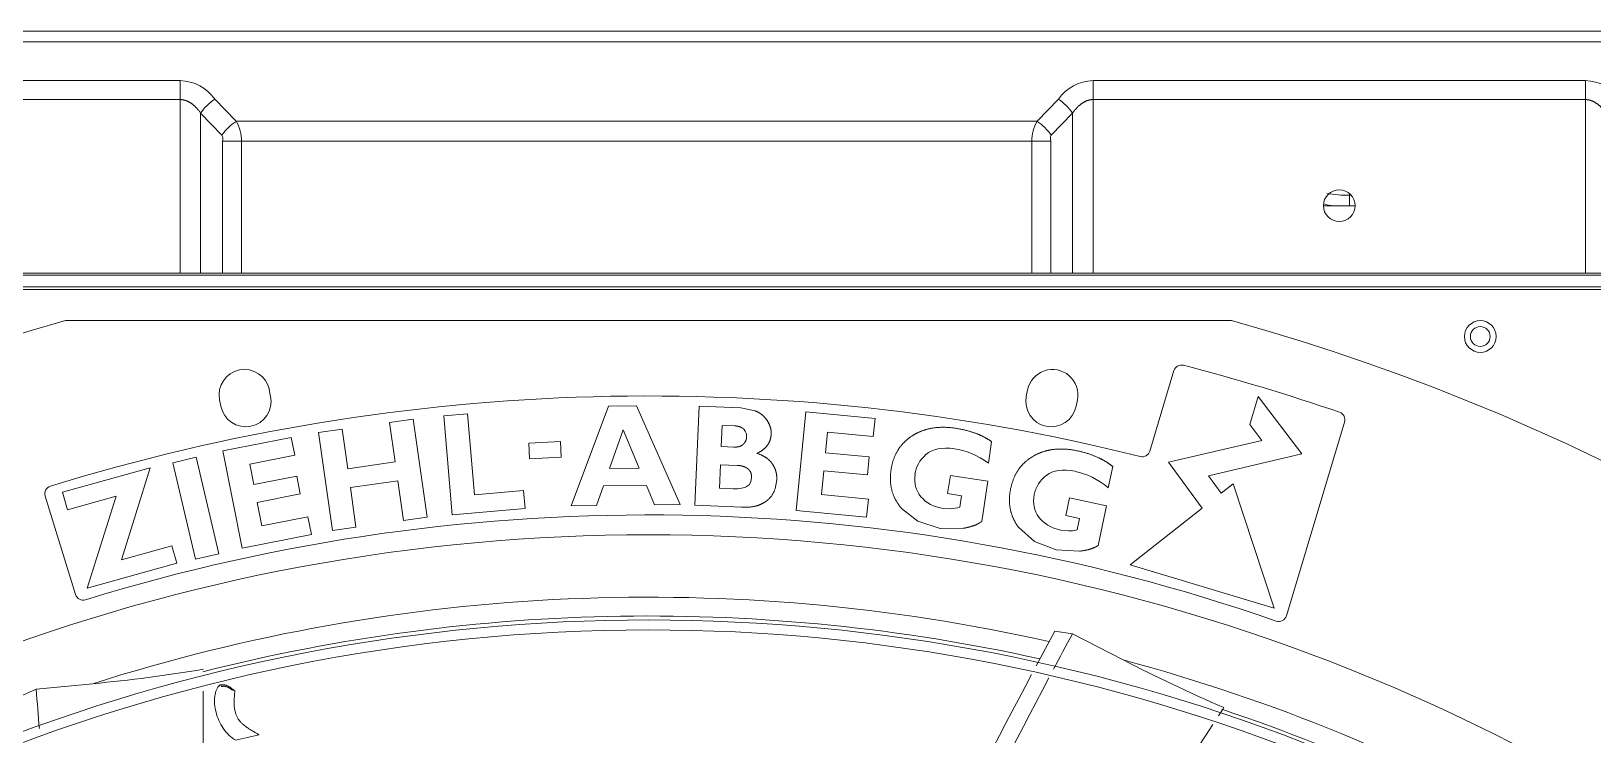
# Model space of a CAD drawing. Header units: millimetres. Extents: x 113490 to 142599, y -20467 to 115.
# Drawn here: x 134713.4 to 135107.7, y -9861.9 to -9684.5 of the extents above; entities that cross this region are included whole.
import ezdxf

# ---------------------------------------------------------------- set-up
doc = ezdxf.new("R2010")
doc.units = ezdxf.units.MM
doc.layers.add('DV3_0', color=7, linetype='Continuous')

msp = doc.modelspace()

# ---------------------------------------------------------------- linework, layer by layer
at = {"layer": 'DV3_0', "color": 7, "linetype": 'Continuous', "lineweight": 15}
for p, q in [((134308.62, -9684.49), (135338.24, -9684.49)), ((135039.64, -9728.49), (135042.23, -9728.49)), ((135042.23, -9728.49), (135046.22, -9728.49)), ((135046.22, -9728.49), (135047.64, -9728.49)), ((134626.68, -9745.49), (134751, -9745.49)), ((134756.16, -9745.49), (134751, -9745.49)), ((134756.16, -9745.49), (134761.69, -9745.49)), ((134766.46, -9745.49), (134761.69, -9745.49)), ((134766.46, -9745.49), (134966.02, -9745.49)), ((134970.79, -9745.49), (134966.02, -9745.49)), ((134970.79, -9745.49), (134976.31, -9745.49)), ((134981.48, -9745.49), (134976.31, -9745.49)), ((135105.8, -9745.49), (134981.48, -9745.49)), ((135110.96, -9745.49), (135105.8, -9745.49)), ((134402.58, -9745.99), (135335.9, -9745.99)), ((134402.58, -9748.99), (135335.9, -9748.99)), ((134722.06, -9757.49), (135016.41, -9757.49)), ((135001.91, -9770.1), (134995.8, -9790.39)), ((134760.96, -9777.44), (134761.29, -9779.1)), ((134773.84, -9776.61), (134773.51, -9774.94)), ((134964.96, -9774.94), (134964.63, -9776.61)), ((134977.19, -9779.1), (134977.52, -9777.44)), ((135023.18, -9776.62), (135021.04, -9783.72)), ((135034.16, -9791.06), (135023.18, -9776.62)), ((134823.58, -9781.03), (134817.61, -9781.53)), ((134825.28, -9801.39), (134823.58, -9781.03)), ((134859.18, -9779.07), (134849.73, -9804.19)), ((134866.2, -9778.99), (134859.18, -9779.07)), ((134877.23, -9803.86), (134866.2, -9778.99)), ((134882.07, -9779.05), (134880.94, -9804.02)), ((134892.53, -9779.52), (134882.07, -9779.05)), ((134896.21, -9780.26), (134892.53, -9779.52)), ((134908.93, -9780.46), (134906.55, -9805.35)), ((134926.43, -9782.13), (134908.93, -9780.46)), ((134791.9, -9784.85), (134785.96, -9785.69)), ((134793.31, -9794.83), (134791.9, -9784.85)), ((134809.83, -9782.32), (134803.89, -9783.16)), ((134803.89, -9783.16), (134805.3, -9793.13)), ((134813.33, -9807.07), (134809.83, -9782.32)), ((134817.61, -9781.53), (134819.69, -9806.44)), ((134859.41, -9794.8), (134862.85, -9785.01)), ((134862.85, -9785.01), (134866.87, -9794.71)), ((134887.61, -9789.26), (134887.85, -9783.9)), ((134887.85, -9783.9), (134891.03, -9784.04)), ((134925.99, -9786.69), (134926.43, -9782.13)), ((135021.04, -9783.72), (135024.06, -9787.68)), ((135030.29, -9831.95), (135045, -9783.07)), ((134779.06, -9786.95), (134761.81, -9790.35)), ((134779.94, -9791.45), (134779.06, -9786.95)), ((134785.96, -9785.69), (134789.46, -9810.45)), ((134846.99, -9787.97), (134839, -9788.39)), ((134839, -9788.39), (134839.21, -9792.38)), ((134847.2, -9791.96), (134846.99, -9787.97)), ((134890.79, -9789.4), (134887.61, -9789.26)), ((134913.96, -9790.83), (134914.46, -9785.59)), ((134914.46, -9785.59), (134925.99, -9786.69)), ((134955.08, -9793.43), (134955.88, -9788.03)), ((135024.06, -9787.68), (135000.56, -9793.22)), ((134755, -9791.94), (134749.17, -9793.32)), ((134760.74, -9816.27), (134755, -9791.94)), ((134761.81, -9790.35), (134766.65, -9814.88)), ((134768.58, -9793.69), (134779.94, -9791.45)), ((134805.3, -9793.13), (134793.31, -9794.83)), ((134839.21, -9792.38), (134847.2, -9791.96)), ((134924.97, -9791.88), (134913.96, -9790.83)), ((134924.54, -9796.42), (134924.97, -9791.88)), ((135000.56, -9793.22), (135009.03, -9804.77)), ((135010.63, -9796.6), (135034.16, -9791.06)), ((134743.41, -9794.62), (134721.3, -9800.79)), ((134736.2, -9817.85), (134743.41, -9794.62)), ((134749.17, -9793.32), (134754.91, -9817.65)), ((134769.6, -9798.85), (134768.58, -9793.69)), ((134780.45, -9796.71), (134769.6, -9798.85)), ((134781.33, -9801.19), (134780.45, -9796.71)), ((134866.87, -9794.71), (134859.41, -9794.8)), ((134887.13, -9799.74), (134887.4, -9793.82)), ((134887.4, -9793.82), (134891.67, -9794.01)), ((134912.95, -9801.37), (134913.53, -9795.37)), ((134913.53, -9795.37), (134924.54, -9796.42)), ((134945.45, -9796.59), (134944.77, -9801.12)), ((134954.9, -9798), (134945.45, -9796.59)), ((134985.34, -9799.63), (134986.48, -9794.29)), ((135013.84, -9800.98), (135010.63, -9796.6)), ((134721.3, -9800.79), (134722.53, -9805.2)), ((134793.98, -9799.6), (134805.97, -9797.9)), ((134795.39, -9809.61), (134793.98, -9799.6)), ((134805.97, -9797.9), (134807.39, -9807.91)), ((134837.69, -9800.36), (134825.28, -9801.39)), ((134838.07, -9804.9), (134837.69, -9800.36)), ((134856.12, -9804.11), (134857.87, -9799.19)), ((134857.87, -9799.19), (134868.71, -9799.06)), ((134868.71, -9799.06), (134870.74, -9803.94)), ((134890.59, -9799.89), (134887.13, -9799.74)), ((134901.2, -9799.9), (134901.63, -9797.61)), ((134944.77, -9801.12), (134948.3, -9801.64)), ((134953.39, -9808.12), (134954.9, -9798)), ((135016.82, -9798.63), (135013.84, -9800.98)), ((135027.17, -9830.03), (135016.82, -9798.63)), ((134716.9, -9801.75), (134724.61, -9826.58)), ((134722.53, -9805.2), (134734.85, -9801.76)), ((134734.85, -9801.76), (134727.54, -9825)), ((134770.48, -9803.33), (134781.33, -9801.19)), ((134771.65, -9809.24), (134770.48, -9803.33)), ((134819.69, -9806.44), (134838.07, -9804.9)), ((134849.73, -9804.19), (134856.12, -9804.11)), ((134870.74, -9803.94), (134877.23, -9803.86)), ((134880.94, -9804.02), (134892.74, -9804.56)), ((134924.75, -9802.5), (134912.95, -9801.37)), ((134924.31, -9807.04), (134924.75, -9802.5)), ((134933.12, -9804.84), (134937.27, -9808.11)), ((134945.69, -9804.93), (134943.75, -9804.84)), ((134948.3, -9801.64), (134947.86, -9804.54)), ((134975.54, -9802.19), (134974.59, -9806.67)), ((134984.89, -9804.18), (134975.54, -9802.19)), ((134982.76, -9814.19), (134984.89, -9804.18)), ((135009.03, -9804.77), (134990.85, -9819.1)), ((134783.27, -9806.95), (134771.65, -9809.24)), ((134784.16, -9811.43), (134783.27, -9806.95)), ((134807.39, -9807.91), (134813.33, -9807.07)), ((134906.55, -9805.35), (134924.31, -9807.04)), ((134937.27, -9808.11), (134942.85, -9809.89)), ((134974.59, -9806.67), (134978.07, -9807.42)), ((134978.07, -9807.42), (134977.46, -9810.29)), ((134766.65, -9814.88), (134784.16, -9811.43)), ((134789.46, -9810.45), (134795.39, -9809.61)), ((134942.85, -9809.89), (134948.81, -9809.85)), ((134962.72, -9809.67), (134966.66, -9813.2)), ((134975.27, -9810.54), (134973.33, -9810.32)), ((134748.91, -9814.3), (134736.2, -9817.85)), ((134750.13, -9818.7), (134748.91, -9814.3)), ((134754.91, -9817.65), (134760.74, -9816.27)), ((134966.66, -9813.2), (134972.13, -9815.32)), ((134972.13, -9815.32), (134978.08, -9815.64)), ((134727.54, -9825), (134750.13, -9818.7)), ((134990.85, -9819.1), (135027.17, -9830.03)), ((134976.28, -9836.5), (134971.82, -9835.84)), ((134989.08, -9843.06), (134976.28, -9836.5)), ((134714.65, -9850.46), (134710.55, -9852.32)), ((134728.97, -9849.06), (134714.65, -9850.46))]:
    msp.add_line(p, q, dxfattribs=at)
at = {"layer": 'DV3_0', "color": 7, "linetype": 'Continuous', "lineweight": 20}
for p, q in [((134308.62, -9687.14), (135338.24, -9687.14)), ((134751, -9696.95), (134626.68, -9696.95)), ((134751, -9701.73), (134751, -9696.95)), ((135105.8, -9696.95), (134981.48, -9696.95)), ((134981.48, -9701.73), (134981.48, -9696.95)), ((135105.8, -9701.73), (135105.8, -9696.95)), ((134751, -9701.73), (134626.68, -9701.73)), ((134751, -9701.73), (134751, -9745.49)), ((134765.13, -9707.21), (134759.74, -9701.62)), ((134972.73, -9701.62), (134967.35, -9707.21)), ((134981.48, -9745.49), (134981.48, -9701.73)), ((135105.8, -9701.73), (134981.48, -9701.73)), ((135105.8, -9745.49), (135105.8, -9701.73)), ((134756.16, -9705.11), (134756.16, -9745.49)), ((134761.55, -9710.7), (134756.16, -9705.11)), ((134976.31, -9705.11), (134970.93, -9710.7)), ((134976.31, -9745.49), (134976.31, -9705.11)), ((134967.35, -9707.21), (134765.13, -9707.21)), ((134761.69, -9745.49), (134761.69, -9712.24)), ((134761.69, -9712.24), (134766.46, -9712.24)), ((134966.02, -9712.24), (134766.46, -9712.24)), ((134766.46, -9745.49), (134766.46, -9712.24)), ((134966.02, -9712.24), (134966.02, -9745.49)), ((134970.79, -9712.24), (134966.02, -9712.24)), ((134970.79, -9712.24), (134970.79, -9745.49)), ((135046.22, -9725.85), (135046.22, -9725.44)), ((135046.22, -9728.49), (135046.22, -9725.85)), ((135046.22, -9725.85), (135046.65, -9725.85)), ((134391.84, -9749.59), (135346.64, -9749.59))]:
    msp.add_line(p, q, dxfattribs=at)
at = {"layer": 'DV3_0', "color": 7, "linetype": 'Continuous', "lineweight": 15}
for centre, radius in [((135043.64, -9728.49), 4), ((135079.24, -9761.49), 4), ((135079.25, -9761.49), 2.5)]:
    msp.add_circle(centre, radius, dxfattribs=at)
at = {"layer": 'DV3_0', "color": 7, "linetype": 'Continuous', "lineweight": 20}
for centre, radius, start, end in [((134750.75, -9707.93), 10.99, 35.0742, 88.685), ((134981.73, -9707.93), 10.99, 91.315, 144.9259), ((135105.55, -9707.93), 10.99, 35.0741, 88.685), ((134757.13, -9712.01), 9.33, 358.5724, 30.9701), ((134975.35, -9712.01), 9.33, 149.0305, 181.427), ((134759.9, -9711.63), 1.89, 340.9987, 29.2464), ((134972.58, -9711.63), 1.89, 150.7542, 199.0007), ((135045.39, -9703.62), 22.25, 257.301, 272.1622), ((134869.24, -10288.99), 461.75, 77.3584, 107.6844), ((134869.24, -10288.99), 461.75, 46.1456, 74.9574)]:
    msp.add_arc(centre, radius, start, end, dxfattribs=at)
at = {"layer": 'DV3_0', "color": 7, "linetype": 'Continuous', "lineweight": 15}
for centre, radius, start, end in [((134869.24, -10288.99), 551.5, 105.4775, 164.5225), ((134869.24, -10288.99), 551.5, 15.4775, 74.5225), ((135003.82, -9770.68), 2, 75.4439, 163.25), ((134869.24, -10288.99), 537.5, 71.0561, 75.4439), ((134767.24, -9776.19), 6.4, 11.25, 191.25), ((134971.24, -9776.19), 6.4, 348.75, 168.75), ((134869.24, -10288.99), 512.5, 75.9794, 107.1378), ((134767.57, -9777.85), 6.4, 191.25, 11.25), ((134970.91, -9777.85), 6.4, 168.75, 348.75), ((135043.08, -9782.49), 2, 343.25, 71.0561), ((134993.89, -9789.82), 2, 255.9794, 343.25), ((134718.81, -9801.16), 2, 107.1378, 197.25), ((134869.24, -10288.99), 482.5, 70.825, 107.1317), ((134869.24, -10288.99), 477.5, 46.9802, 133.0198), ((134726.52, -9825.99), 2, 197.25, 287.1317), ((134869.24, -10288.99), 457, 77.5175, 104.2543), ((135028.37, -9831.37), 2, 250.825, 343.25), ((134869.24, -10288.99), 456, 45.9967, 135.345), ((134869.24, -10288.99), 453.5, 90, 135.5593), ((134869.24, -10288.99), 453.5, 45.9921, 90), ((136590.83, -10712.04), 1840.9, 151.57802, 151.88534), ((136668.01, -10747.41), 1921.39, 151.69991, 152.00241), ((135176.03, -9481.05), 407.44, 242.6881, 246.6449), ((134690.52, -9443.44), 407.44, 275.4151, 279.3719), ((136590.83, -10712.04), 1840.9, 151.96336, 155.42218), ((136668.01, -10747.41), 1921.39, 152.07515, 155.37903), ((136630.31, -9702.15), 1921.39, 184.42691, 184.7246), ((135629.05, -9856.53), 872.25, 179.63163, 186.79939), ((134764.71, -9850.89), 0.0569, 3.0429, 21.7469), ((135742.24, -10335.96), 872.25, 146.54442, 146.70969), ((134869.24, -10288.99), 457, 46.1533, 71.5308), ((135742.24, -10335.96), 872.25, 146.87909, 154.10499), ((134926.51, -10530.1), 686.04, 103.11, 103.6137)]:
    msp.add_arc(centre, radius, start, end, dxfattribs=at)
for centre, major_axis, ratio, start_param, end_param in [((134759.74, -9705.11), (-4.49, -4.33), 0.436952, 4.313983, 5.138233), ((134972.73, -9705.11), (4.49, -4.33), 0.436952, 1.144952, 1.969202), ((134765.13, -9710.7), (-4.49, -4.33), 0.436952, 4.313983, 5.138233), ((134967.35, -9710.7), (4.49, -4.33), 0.436952, 1.144952, 1.969202), ((134887.38, -9787.73), (-6.56, -1.66), 0.614349, 2.958164, 3.43458), ((135209.1, -9908.28), (272.04, -113.98), 0.160656, 3.064277, 3.184555), ((135165.25, -10052.27), (225.91, -261.05), 0.127024, 2.997196, 3.143033), ((134929.65, -10262.15), (15.09, 472.48), 0.183952, 6.16269, 6.26334), ((134842.41, -9753.31), (-52.22, 45.56), 0.179638, 3.093177, 3.288878), ((135231.59, -9929.74), (264.29, -130.34), 0.160729, 3.064235, 3.184569), ((135179.03, -10070.64), (209.27, -274.17), 0.127082, 2.997129, 3.143033), ((134931.19, -10265.91), (44.07, 470.66), 0.183952, 6.16269, 6.26334), ((134847.33, -9772.6), (-47.43, 26.04), 0.172874, -3.479683, -3.23109), ((134889.01, -9796.87), (-12.35, 2.41), 0.677865, 2.750654, 3.065029), ((135076.57, -9664.56), (138.09, 137.84), 0.194961, 3.124381, 3.285213), ((134960.62, -9794.12), (-16.61, -10.3), 0.198416, 0.346171, 0.581461), ((135114.52, -9678.46), (146.3, 129.11), 0.194957, 3.124381, 3.285209), ((134990.73, -9800.74), (-17.11, -9.2), 0.198856, 0.347295, 0.583383)]:
    msp.add_ellipse(centre, major_axis=major_axis, ratio=ratio, start_param=start_param, end_param=end_param, dxfattribs=at)
at = {"layer": 'DV3_0', "color": 7, "linetype": 'Continuous', "lineweight": 20}
msp.add_ellipse((135042.23, -9719.49), major_axis=(0, -9), ratio=0.882532, start_param=5.95293, end_param=6.283185, dxfattribs=at)
for points, knots in [([(134756.16, -9705.11), (134756.1, -9705.01), (134755.96, -9704.83), (134755.76, -9704.57), (134755.57, -9704.33), (134755.37, -9704.11), (134755.18, -9703.89), (134754.99, -9703.7), (134754.8, -9703.51), (134754.62, -9703.34), (134754.44, -9703.18), (134754.26, -9703.03), (134754.09, -9702.89), (134753.92, -9702.77), (134753.75, -9702.65), (134753.58, -9702.54), (134753.42, -9702.44), (134753.26, -9702.35), (134753.1, -9702.26), (134752.94, -9702.18), (134752.78, -9702.11), (134752.63, -9702.05), (134752.48, -9701.99), (134752.32, -9701.94), (134752.17, -9701.89), (134752.02, -9701.85), (134751.88, -9701.82), (134751.73, -9701.79), (134751.58, -9701.77), (134751.44, -9701.75), (134751.29, -9701.74), (134751.15, -9701.73), (134751.05, -9701.73), (134751, -9701.73)], [0, 0, 0, 0, 0.049764, 0.097517, 0.143364, 0.187409, 0.229756, 0.270506, 0.309759, 0.347611, 0.384155, 0.419479, 0.453668, 0.486804, 0.518962, 0.550217, 0.580639, 0.610293, 0.639243, 0.667548, 0.695267, 0.722453, 0.749159, 0.775436, 0.80133, 0.82689, 0.85216, 0.877183, 0.902004, 0.92666, 0.951207, 0.975655, 1, 1, 1, 1]), ([(134981.48, -9701.73), (134981.43, -9701.73), (134981.33, -9701.73), (134981.19, -9701.74), (134981.04, -9701.75), (134980.89, -9701.77), (134980.75, -9701.79), (134980.6, -9701.82), (134980.45, -9701.85), (134980.3, -9701.89), (134980.15, -9701.94), (134980, -9701.99), (134979.85, -9702.05), (134979.7, -9702.11), (134979.54, -9702.18), (134979.38, -9702.26), (134979.22, -9702.35), (134979.06, -9702.44), (134978.9, -9702.54), (134978.73, -9702.65), (134978.56, -9702.77), (134978.39, -9702.89), (134978.22, -9703.03), (134978.04, -9703.18), (134977.86, -9703.34), (134977.68, -9703.51), (134977.49, -9703.7), (134977.3, -9703.89), (134977.11, -9704.11), (134976.91, -9704.33), (134976.71, -9704.57), (134976.51, -9704.83), (134976.38, -9705.01), (134976.31, -9705.11)], [0, 0, 0, 0, 0.024412, 0.048868, 0.073402, 0.098058, 0.122875, 0.147897, 0.173164, 0.198721, 0.224613, 0.250887, 0.277591, 0.304775, 0.332491, 0.360794, 0.389741, 0.419393, 0.449811, 0.481063, 0.513218, 0.54635, 0.580536, 0.615856, 0.652395, 0.690243, 0.729491, 0.770236, 0.812578, 0.856615, 0.902458, 0.950192, 1, 1, 1, 1]), ([(135110.96, -9705.11), (135110.9, -9705.01), (135110.76, -9704.83), (135110.56, -9704.57), (135110.37, -9704.33), (135110.17, -9704.11), (135109.98, -9703.89), (135109.79, -9703.7), (135109.6, -9703.51), (135109.42, -9703.34), (135109.24, -9703.18), (135109.06, -9703.03), (135108.89, -9702.89), (135108.72, -9702.77), (135108.55, -9702.65), (135108.38, -9702.54), (135108.22, -9702.44), (135108.06, -9702.35), (135107.9, -9702.26), (135107.74, -9702.18), (135107.58, -9702.11), (135107.43, -9702.05), (135107.28, -9701.99), (135107.12, -9701.94), (135106.97, -9701.89), (135106.83, -9701.85), (135106.68, -9701.82), (135106.53, -9701.79), (135106.38, -9701.77), (135106.24, -9701.75), (135106.09, -9701.74), (135105.95, -9701.73), (135105.85, -9701.73), (135105.8, -9701.73)], [0, 0, 0, 0, 0.049761, 0.097511, 0.143355, 0.187397, 0.229741, 0.27049, 0.309741, 0.347591, 0.384133, 0.419456, 0.453643, 0.486777, 0.518934, 0.550188, 0.580608, 0.610261, 0.63921, 0.667514, 0.695232, 0.722417, 0.749122, 0.775397, 0.801291, 0.826849, 0.852118, 0.87714, 0.901959, 0.926615, 0.951152, 0.975613, 1, 1, 1, 1])]:
    msp.add_open_spline(points, degree=3, knots=knots, dxfattribs=at)
at = {"layer": 'DV3_0', "color": 7, "linetype": 'Continuous', "lineweight": 15}
for points, degree, knots in [([(134898.57, -9781.87), (134898.17, -9781.41), (134897.63, -9781.03), (134897.01, -9780.59), (134896.21, -9780.26)], 2, [0, 0, 0, 0.5, 0.5, 1, 1, 1]), ([(134891.03, -9784.04), (134891.43, -9784.06), (134891.77, -9784.13), (134892.12, -9784.2), (134892.42, -9784.31), (134892.72, -9784.43), (134892.96, -9784.6), (134893.19, -9784.76), (134893.37, -9784.97)], 2, [0, 0, 0, 0.25, 0.25, 0.5, 0.5, 0.75, 0.75, 1, 1, 1]), ([(134900.21, -9786.16), (134900.28, -9785.1), (134899.91, -9784.09), (134899.51, -9782.95), (134898.57, -9781.87)], 2, [0, 0, 0, 0.5, 0.5, 1, 1, 1]), ([(134946.74, -9784.63), (134943.31, -9784.11), (134940.44, -9784.68), (134937.91, -9785.19), (134935.83, -9786.53)], 2, [0, 0, 0, 0.5, 0.5, 1, 1, 1]), ([(134955.88, -9788.03), (134954.27, -9786.86), (134952.21, -9786.05), (134949.78, -9785.09), (134946.74, -9784.63)], 2, [0, 0, 0, 0.5, 0.5, 1, 1, 1]), ([(134893.22, -9788.63), (134892.83, -9789.03), (134892.22, -9789.22), (134891.62, -9789.41), (134890.79, -9789.4)], 2, [0, 0, 0, 0.5, 0.5, 1, 1, 1]), ([(134894.02, -9786.83), (134894, -9787.34), (134893.8, -9787.8), (134893.59, -9788.24), (134893.22, -9788.63)], 2, [0, 0, 0, 0.5, 0.5, 1, 1, 1]), ([(134896.59, -9790.97), (134898.37, -9790.18), (134899.28, -9788.91), (134900.12, -9787.73), (134900.21, -9786.16)], 2, [0, 0, 0, 0.5, 0.5, 1, 1, 1]), ([(134935.83, -9786.53), (134933.62, -9787.96), (134932.29, -9790.05), (134930.9, -9792.24), (134930.47, -9795.17)], 2, [0, 0, 0, 0.5, 0.5, 1, 1, 1]), ([(134900.48, -9793.57), (134899.92, -9792.76), (134899.06, -9792.14), (134898.04, -9791.42), (134896.59, -9790.97)], 2, [0, 0, 0, 0.5, 0.5, 1, 1, 1]), ([(134966.56, -9791.57), (134964.26, -9792.85), (134962.81, -9794.86), (134961.28, -9796.96), (134960.68, -9799.86)], 2, [0, 0, 0, 0.5, 0.5, 1, 1, 1]), ([(134977.56, -9790.34), (134974.17, -9789.61), (134971.27, -9790.01), (134968.72, -9790.35), (134966.56, -9791.57)], 2, [0, 0, 0, 0.5, 0.5, 1, 1, 1]), ([(134986.48, -9794.29), (134984.94, -9793.03), (134982.93, -9792.09), (134980.56, -9790.98), (134977.56, -9790.34)], 2, [0, 0, 0, 0.5, 0.5, 1, 1, 1]), ([(134891.67, -9794.01), (134892.51, -9794.05), (134893.17, -9794.26), (134893.83, -9794.47), (134894.33, -9794.85)], 2, [0, 0, 0, 0.5, 0.5, 1, 1, 1]), ([(134894.33, -9794.85), (134894.57, -9795.04), (134894.75, -9795.27), (134894.93, -9795.5), (134895.05, -9795.77), (134895.28, -9796.31), (134895.26, -9797)], 2, [0, 0, 0, 0.25, 0.25, 0.5, 0.5, 1, 1, 1]), ([(134901.63, -9797.61), (134901.68, -9796.51), (134901.39, -9795.5), (134901.1, -9794.48), (134900.48, -9793.57)], 2, [0, 0, 0, 0.5, 0.5, 1, 1, 1]), ([(134930.47, -9795.17), (134930.05, -9798.05), (134930.75, -9800.51), (134931.42, -9802.87), (134933.12, -9804.84)], 2, [0, 0, 0, 0.5, 0.5, 1, 1, 1]), ([(134960.68, -9799.86), (134960.08, -9802.71), (134960.63, -9805.21), (134961.15, -9807.61), (134962.72, -9809.67)], 2, [0, 0, 0, 0.5, 0.5, 1, 1, 1]), ([(134897.11, -9804.01), (134898.06, -9803.63), (134898.77, -9803.16), (134899.37, -9802.76), (134899.81, -9802.28)], 2, [0, 0, 0, 0.5, 0.5, 1, 1, 1]), ([(134948.81, -9809.85), (134950.43, -9809.58), (134951.66, -9809.09), (134952.67, -9808.68), (134953.39, -9808.12)], 2, [0, 0, 0, 0.5, 0.5, 1, 1, 1]), ([(134978.08, -9815.64), (134979.71, -9815.47), (134980.97, -9815.05), (134982, -9814.71), (134982.76, -9814.19)], 2, [0, 0, 0, 0.5, 0.5, 1, 1, 1]), ([(134765.04, -9863.34), (134763.78, -9862.62), (134762.71, -9861.55), (134761.03, -9859.08), (134760.41, -9857.67), (134759.69, -9854.86), (134759.59, -9853.47), (134759.91, -9851.05), (134760.34, -9850.03), (134760.98, -9849.41)], 3, [0, 0, 0, 0, 0.25, 0.25, 0.5, 0.5, 0.75, 0.75, 1, 1, 1, 1]), ([(134760.98, -9849.41), (134761.06, -9849.39), (134761.2, -9849.36), (134761.42, -9849.33), (134761.65, -9849.31), (134761.87, -9849.32), (134762.09, -9849.33), (134762.31, -9849.37), (134762.52, -9849.43), (134762.82, -9849.52), (134763.19, -9849.69), (134763.6, -9849.96), (134763.99, -9850.26), (134764.38, -9850.57), (134764.63, -9850.78), (134764.76, -9850.89)], 3, [0, 0, 0, 0, 0.053409, 0.106769, 0.159914, 0.212802, 0.265511, 0.31808, 0.370303, 0.421902, 0.536282, 0.65101, 0.766316, 0.881981, 1, 1, 1, 1]), ([(134760.98, -9849.41), (134761.06, -9849.35), (134761.15, -9849.37), (134761.32, -9849.52), (134761.4, -9849.65), (134761.44, -9849.79)], 3, [0, 0, 0, 0, 0.5, 0.5, 1, 1, 1, 1]), ([(134761.44, -9849.79), (134761.5, -9849.78), (134761.61, -9849.76), (134761.78, -9849.74), (134761.94, -9849.72), (134762.1, -9849.72), (134762.26, -9849.73), (134762.46, -9849.75), (134762.7, -9849.81), (134763.06, -9849.95), (134763.48, -9850.2), (134763.77, -9850.43), (134763.93, -9850.55)], 3, [0, 0, 0, 0, 0.065755, 0.129231, 0.190492, 0.249684, 0.307037, 0.362864, 0.475577, 0.588241, 0.784731, 1, 1, 1, 1]), ([(134764.76, -9850.87), (134764.76, -9850.87), (134764.75, -9850.86), (134764.73, -9850.84), (134764.71, -9850.82), (134764.67, -9850.8), (134764.62, -9850.78), (134764.56, -9850.75), (134764.45, -9850.71), (134764.31, -9850.66), (134764.13, -9850.61), (134764, -9850.57), (134763.93, -9850.55)], 3, [0, 0, 0, 0, 0.045155, 0.094, 0.147231, 0.205436, 0.269135, 0.338807, 0.464907, 0.615651, 0.78816, 1, 1, 1, 1]), ([(134770.91, -9861.94), (134770.69, -9861.82), (134770.23, -9861.55), (134769.37, -9861.06), (134768.46, -9860.5), (134767.52, -9859.86), (134766.8, -9859.28), (134766.23, -9858.72), (134765.83, -9858.24), (134765.48, -9857.7), (134765.17, -9857.09), (134764.92, -9856.38), (134764.73, -9855.56), (134764.63, -9854.72), (134764.62, -9854.02), (134764.62, -9853.52), (134764.64, -9853.13), (134764.66, -9852.76), (134764.69, -9852.4), (134764.72, -9852.05), (134764.74, -9851.73), (134764.76, -9851.42), (134764.77, -9851.14), (134764.77, -9850.97), (134764.76, -9850.89)], 3, [0, 0, 0, 0, 0.040029, 0.085901, 0.15963, 0.21394, 0.271061, 0.31235, 0.350051, 0.378921, 0.428752, 0.476847, 0.528515, 0.605577, 0.665312, 0.699572, 0.734579, 0.77032, 0.806781, 0.843958, 0.88185, 0.920469, 0.95984, 1, 1, 1, 1])]:
    msp.add_open_spline(points, degree=degree, knots=knots, dxfattribs=at)
for points, degree in [([(134938.04, -9801.92), (134936.73, -9800.35), (134936.23, -9798.48), (134936.53, -9796.29)], 3), ([(134892.74, -9804.56), (134895.39, -9804.68), (134897.11, -9804.01)], 2), ([(134967.81, -9807.06), (134966.6, -9805.42), (134966.22, -9803.52), (134966.65, -9801.35)], 3)]:
    msp.add_open_spline(points, degree=degree, dxfattribs=at)

doc.saveas('drawing.dxf')
